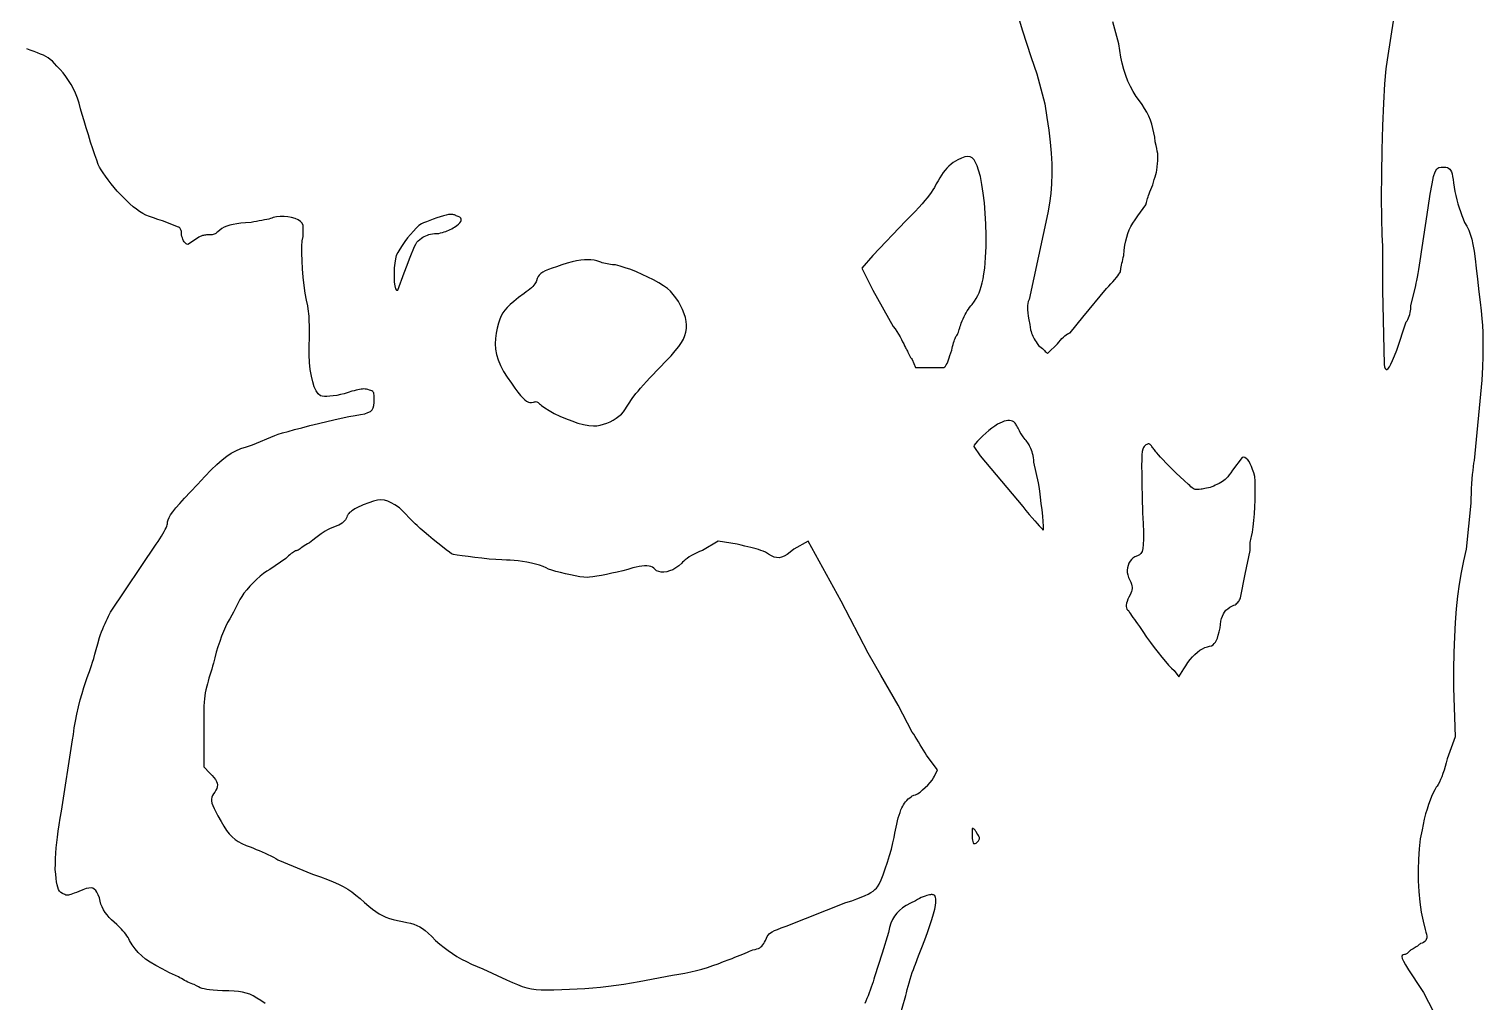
# Model space of a CAD drawing. Extents: x 0.1 to 14.4, y 0 to 16.2.
# Drawn here: x 6.431 to 9.197, y 8.661 to 10.512 of the extents above; entities that cross this region are included whole.
import ezdxf

# ---------------------------------------------------------------- set-up
doc = ezdxf.new("R2010")
doc.units = 0
doc.layers.add('1', color=1, linetype='CONTINUOUS')

msp = doc.modelspace()

# ---------------------------------------------------------------- linework, layer by layer
at = {"layer": '1', "linetype": 'CONTINUOUS'}
for points in [[(9.039, 10.6096), (9.015, 10.4535), (9.0124, 10.4361), (9.01, 10.4077), (9.008, 10.3707), (9.0062, 10.3279), (9.0049, 10.2819), (9.004, 10.2355), (9.0036, 10.1913), (9.0038, 10.1521), (9.0046, 10.1204), (9.006, 10.0991), (9.006, 10.015), (9.009, 9.8739), (9.01, 9.8692), (9.0112, 9.866), (9.0127, 9.8644), (9.0144, 9.8644), (9.0165, 9.866), (9.019, 9.8693), (9.0218, 9.8744), (9.0251, 9.8814), (9.0288, 9.8902), (9.033, 9.9009), (9.0511, 9.955), (9.0528, 9.957), (9.0543, 9.9595), (9.0556, 9.9624), (9.0568, 9.9655), (9.0578, 9.9688), (9.0586, 9.9723), (9.0593, 9.9757), (9.0597, 9.979), (9.06, 9.9821), (9.0601, 9.985), (9.0691, 10.024), (9.0701, 10.0282), (9.0712, 10.0335), (9.0724, 10.0398), (9.0737, 10.0468), (9.0751, 10.0544), (9.0764, 10.0625), (9.0777, 10.0709), (9.079, 10.0794), (9.0801, 10.0878), (9.0811, 10.0961), (9.0875, 10.1383), (9.0927, 10.172), (9.0968, 10.198), (9.1002, 10.2175), (9.1032, 10.2312), (9.1062, 10.2403), (9.1093, 10.2457), (9.113, 10.2483), (9.1175, 10.2492), (9.1231, 10.2492), (9.1265, 10.2491), (9.1293, 10.2484), (9.1317, 10.2473), (9.1338, 10.2456), (9.1355, 10.2432), (9.137, 10.2402), (9.1382, 10.2363), (9.1393, 10.2316), (9.1402, 10.2259), (9.1411, 10.2192), (9.1422, 10.2111), (9.1436, 10.203), (9.1453, 10.1951), (9.1472, 10.1872), (9.1494, 10.1794), (9.1517, 10.1719), (9.1542, 10.1645), (9.1568, 10.1574), (9.1595, 10.1506), (9.1622, 10.1441), (9.1663, 10.137), (9.1699, 10.1295), (9.1729, 10.1215), (9.1756, 10.1123), (9.1779, 10.1017), (9.1801, 10.0892), (9.1822, 10.0744), (9.1844, 10.0569), (9.1867, 10.0362), (9.1892, 10.012), (9.1916, 9.9922), (9.1936, 9.9755), (9.195, 9.9609), (9.1961, 9.9476), (9.1967, 9.9347), (9.197, 9.9212), (9.1969, 9.9063), (9.1966, 9.889), (9.196, 9.8685), (9.1952, 9.8438), (9.1802, 9.6907), (9.1793, 9.6856), (9.1784, 9.6794), (9.1776, 9.6722), (9.1768, 9.6643), (9.1761, 9.6558), (9.1754, 9.6468), (9.1749, 9.6375), (9.1745, 9.6281), (9.1743, 9.6188), (9.1742, 9.6096), (9.1652, 9.5225), (9.1601, 9.5002), (9.1557, 9.478), (9.152, 9.4556), (9.1489, 9.4325), (9.1464, 9.4084), (9.1444, 9.3828), (9.1429, 9.3554), (9.1419, 9.3258), (9.1413, 9.2935), (9.1411, 9.2583), (9.1441, 9.1652), (9.1291, 9.1231), (9.1272, 9.1159), (9.1252, 9.1089), (9.1231, 9.102), (9.1209, 9.0954), (9.1186, 9.0893), (9.1164, 9.0838), (9.1142, 9.0788), (9.112, 9.0747), (9.11, 9.0714), (9.1081, 9.0691), (9.1053, 9.0641), (9.1024, 9.0583), (9.0994, 9.0517), (9.0964, 9.0444), (9.0935, 9.0364), (9.0906, 9.0278), (9.0879, 9.0186), (9.0853, 9.0088), (9.0831, 8.9986), (9.0811, 8.988), (9.0779, 8.9709), (9.0756, 8.9522), (9.0742, 8.9324), (9.0737, 8.9119), (9.0739, 8.8911), (9.075, 8.8706), (9.0769, 8.8506), (9.0795, 8.8317), (9.083, 8.8143), (9.0871, 8.7988), (9.0886, 8.7937), (9.0896, 8.7894), (9.0901, 8.7856), (9.09, 8.7824), (9.0893, 8.7797), (9.0882, 8.7774), (9.0865, 8.7755), (9.0842, 8.774), (9.0814, 8.7728), (9.0781, 8.7718), (9.077, 8.7708), (9.0756, 8.7697), (9.074, 8.7684), (9.0722, 8.7671), (9.0702, 8.7658), (9.0681, 8.7644), (9.066, 8.7631), (9.064, 8.7619), (9.0619, 8.7607), (9.0601, 8.7598), (9.0591, 8.7588), (9.0579, 8.7577), (9.0567, 8.7565), (9.0554, 8.7553), (9.0541, 8.7541), (9.0527, 8.7531), (9.0514, 8.7521), (9.0502, 8.7514), (9.049, 8.7509), (9.048, 8.7508), (9.045, 8.7504), (9.0432, 8.7493), (9.0426, 8.7471), (9.0434, 8.7435), (9.0458, 8.7384), (9.0498, 8.7313), (9.0555, 8.7221), (9.063, 8.7104), (9.0725, 8.696), (9.0841, 8.6787), (9.1772, 8.4985)], [(8.3146, 10.5292), (8.3208, 10.5087), (8.3284, 10.4849), (8.3375, 10.4577), (8.3483, 10.4264), (8.3634, 10.3694), (8.3675, 10.3434), (8.3709, 10.3193), (8.3735, 10.2968), (8.3754, 10.2757), (8.3765, 10.2556), (8.3768, 10.2364), (8.3762, 10.2177), (8.3748, 10.1993), (8.3725, 10.1809), (8.3694, 10.1622), (8.3333, 9.997), (8.3318, 9.9934), (8.3308, 9.9899), (8.3302, 9.9862), (8.3301, 9.9821), (8.3303, 9.9775), (8.3309, 9.9721), (8.3319, 9.9659), (8.3331, 9.9586), (8.3346, 9.95), (8.3363, 9.9399), (8.3372, 9.9365), (8.3382, 9.9334), (8.3392, 9.9304), (8.3403, 9.9276), (8.3416, 9.9249), (8.343, 9.9222), (8.3447, 9.9194), (8.3466, 9.9165), (8.3488, 9.9133), (8.3514, 9.9099), (8.354, 9.908), (8.3564, 9.906), (8.3587, 9.904), (8.3607, 9.902), (8.3626, 9.9002), (8.3643, 9.8985), (8.3659, 9.897), (8.3672, 9.8959), (8.3684, 9.8951), (8.3694, 9.8949), (8.3874, 9.9129), (8.3902, 9.9164), (8.3931, 9.9197), (8.396, 9.9228), (8.3989, 9.9255), (8.4017, 9.9279), (8.4042, 9.93), (8.4066, 9.9317), (8.4086, 9.9329), (8.4102, 9.9337), (8.4114, 9.9339), (8.4354, 9.964), (8.4805, 10.018), (8.4849, 10.0225), (8.4891, 10.0269), (8.4929, 10.0312), (8.4965, 10.0353), (8.4996, 10.039), (8.5023, 10.0425), (8.5045, 10.0454), (8.5061, 10.0479), (8.5072, 10.0498), (8.5075, 10.0511), (8.5076, 10.0523), (8.5078, 10.0542), (8.5082, 10.0566), (8.5088, 10.0595), (8.5094, 10.0627), (8.5101, 10.0662), (8.5109, 10.0699), (8.5117, 10.0736), (8.5126, 10.0774), (8.5135, 10.0811), (8.5145, 10.0913), (8.5158, 10.1004), (8.5173, 10.1087), (8.5191, 10.1162), (8.5214, 10.1231), (8.5241, 10.1297), (8.5273, 10.1362), (8.5311, 10.1426), (8.5355, 10.1492), (8.5405, 10.1562), (8.5556, 10.1772), (8.5556, 10.1775), (8.5559, 10.1785), (8.5563, 10.18), (8.5568, 10.182), (8.5574, 10.1843), (8.5581, 10.1869), (8.5589, 10.1897), (8.5598, 10.1926), (8.5607, 10.1954), (8.5616, 10.1982), (8.5634, 10.202), (8.5651, 10.2063), (8.5669, 10.211), (8.5686, 10.2158), (8.5702, 10.2207), (8.5717, 10.2257), (8.5731, 10.2305), (8.5744, 10.2351), (8.5756, 10.2394), (8.5766, 10.2432), (8.5774, 10.25), (8.578, 10.2558), (8.5784, 10.261), (8.5785, 10.2657), (8.5785, 10.2703), (8.5781, 10.2748), (8.5774, 10.2796), (8.5765, 10.2848), (8.5752, 10.2906), (8.5736, 10.2973), (8.5725, 10.3061), (8.571, 10.3146), (8.5692, 10.3229), (8.5669, 10.3308), (8.5642, 10.3386), (8.561, 10.3462), (8.5574, 10.3536), (8.5533, 10.3609), (8.5487, 10.3682), (8.5435, 10.3754), (8.5374, 10.3838), (8.5317, 10.393), (8.5264, 10.4027), (8.5216, 10.413), (8.5173, 10.4238), (8.5135, 10.4351), (8.5103, 10.4467), (8.5077, 10.4587), (8.5058, 10.471), (8.5045, 10.4835), (8.4925, 10.5255)], [(6.8799, 8.6577), (6.8715, 8.6634), (6.8639, 8.6682), (6.8571, 8.6721), (6.8505, 8.6752), (6.8438, 8.6776), (6.8369, 8.6793), (6.8292, 8.6805), (6.8205, 8.6812), (6.8105, 8.6816), (6.7988, 8.6817), (6.7889, 8.6825), (6.7808, 8.6832), (6.7741, 8.6839), (6.7685, 8.6846), (6.7639, 8.6854), (6.7599, 8.6864), (6.7562, 8.6877), (6.7527, 8.6893), (6.7489, 8.6913), (6.7447, 8.6937), (6.742, 8.6947), (6.739, 8.6958), (6.736, 8.6971), (6.7329, 8.6985), (6.7297, 8.7001), (6.7266, 8.7017), (6.7235, 8.7034), (6.7204, 8.7051), (6.7175, 8.7069), (6.7147, 8.7087), (6.698, 8.7164), (6.6837, 8.7234), (6.6715, 8.7299), (6.6612, 8.7361), (6.6524, 8.7421), (6.6449, 8.7483), (6.6383, 8.7547), (6.6325, 8.7617), (6.627, 8.7693), (6.6216, 8.7778), (6.6205, 8.7806), (6.6188, 8.7835), (6.6168, 8.7865), (6.6145, 8.7896), (6.6119, 8.7928), (6.6091, 8.7959), (6.6062, 8.799), (6.6033, 8.8021), (6.6004, 8.805), (6.5976, 8.8078), (6.5924, 8.8123), (6.5875, 8.8169), (6.5831, 8.8215), (6.579, 8.8262), (6.5755, 8.8311), (6.5723, 8.8361), (6.5696, 8.8414), (6.5674, 8.8469), (6.5657, 8.8527), (6.5646, 8.8589), (6.562, 8.8646), (6.5596, 8.8693), (6.5573, 8.873), (6.5547, 8.8756), (6.5518, 8.8773), (6.5484, 8.8779), (6.5442, 8.8775), (6.5391, 8.8763), (6.5329, 8.874), (6.5255, 8.8709), (6.5206, 8.8692), (6.5164, 8.8676), (6.5129, 8.8664), (6.51, 8.8653), (6.5075, 8.8645), (6.5054, 8.864), (6.5036, 8.8637), (6.5019, 8.8638), (6.5002, 8.8641), (6.4985, 8.8649), (6.4944, 8.8668), (6.4912, 8.869), (6.4886, 8.8717), (6.4865, 8.8749), (6.485, 8.8788), (6.4838, 8.8835), (6.4829, 8.8891), (6.4821, 8.8958), (6.4813, 8.9037), (6.4805, 8.9129), (6.4806, 8.9235), (6.4809, 8.9337), (6.4814, 8.9437), (6.4821, 8.9537), (6.4831, 8.964), (6.4844, 8.9745), (6.4859, 8.9856), (6.4878, 8.9975), (6.49, 9.0102), (6.4925, 9.024), (6.5135, 9.1592), (6.5148, 9.1699), (6.5166, 9.182), (6.519, 9.1951), (6.5217, 9.2086), (6.5248, 9.2222), (6.528, 9.2355), (6.5313, 9.2479), (6.5346, 9.2592), (6.5377, 9.2688), (6.5405, 9.2763), (6.5431, 9.2831), (6.5454, 9.2893), (6.5474, 9.2952), (6.5494, 9.3012), (6.5514, 9.3074), (6.5535, 9.3143), (6.5558, 9.3222), (6.5583, 9.3312), (6.5612, 9.3419), (6.5646, 9.3544), (6.5664, 9.3598), (6.5685, 9.3651), (6.5706, 9.3704), (6.5728, 9.3756), (6.5751, 9.3806), (6.5773, 9.3855), (6.5795, 9.3901), (6.5817, 9.3945), (6.5837, 9.3986), (6.5856, 9.4024), (6.6727, 9.5315), (6.6762, 9.5368), (6.6795, 9.5419), (6.6825, 9.5468), (6.6853, 9.5513), (6.6877, 9.5556), (6.6898, 9.5594), (6.6914, 9.5629), (6.6927, 9.5659), (6.6934, 9.5685), (6.6937, 9.5706), (6.694, 9.5742), (6.695, 9.5781), (6.6969, 9.5824), (6.6999, 9.5875), (6.7042, 9.5935), (6.7099, 9.6006), (6.7172, 9.6092), (6.7264, 9.6194), (6.7375, 9.6315), (6.7508, 9.6456), (6.765, 9.6606), (6.7773, 9.6731), (6.788, 9.6834), (6.7977, 9.692), (6.8067, 9.6989), (6.8154, 9.7047), (6.8243, 9.7094), (6.8337, 9.7135), (6.8441, 9.7172), (6.8559, 9.7207), (6.8979, 9.7387), (6.9044, 9.7408), (6.9129, 9.7433), (6.9233, 9.7463), (6.9355, 9.7497), (6.9493, 9.7534), (6.9647, 9.7573), (6.9815, 9.7615), (6.9996, 9.7658), (7.0188, 9.7703), (7.039, 9.7748), (7.0513, 9.7765), (7.0613, 9.7782), (7.0693, 9.78), (7.0754, 9.7821), (7.08, 9.7845), (7.0831, 9.7875), (7.0852, 9.7912), (7.0864, 9.7957), (7.087, 9.8012), (7.0871, 9.8078), (7.0871, 9.8119), (7.087, 9.8152), (7.0868, 9.8178), (7.0863, 9.8198), (7.0856, 9.8213), (7.0845, 9.8225), (7.083, 9.8234), (7.0809, 9.8242), (7.0783, 9.825), (7.0751, 9.8258), (7.0724, 9.8265), (7.0699, 9.827), (7.0675, 9.8271), (7.0649, 9.8269), (7.0623, 9.8266), (7.0595, 9.826), (7.0564, 9.8254), (7.0531, 9.8246), (7.0493, 9.8237), (7.045, 9.8228), (7.0378, 9.8203), (7.0304, 9.8181), (7.0232, 9.8163), (7.0161, 9.8149), (7.0094, 9.8138), (7.0031, 9.8131), (6.9974, 9.8127), (6.9924, 9.8127), (6.9882, 9.8131), (6.985, 9.8138), (6.9807, 9.8176), (6.9767, 9.8233), (6.9733, 9.831), (6.9702, 9.8404), (6.9677, 9.8514), (6.9657, 9.8638), (6.9643, 9.8775), (6.9636, 9.8923), (6.9634, 9.9082), (6.964, 9.9249), (6.964, 9.9342), (6.9639, 9.9421), (6.9639, 9.9491), (6.9638, 9.9551), (6.9636, 9.9606), (6.9633, 9.9656), (6.9629, 9.9703), (6.9624, 9.975), (6.9618, 9.9798), (6.961, 9.985), (6.9584, 9.9961), (6.956, 10.0094), (6.9539, 10.0241), (6.9522, 10.0397), (6.9508, 10.0556), (6.9499, 10.071), (6.9496, 10.0855), (6.9497, 10.0985), (6.9505, 10.1092), (6.952, 10.1171), (6.952, 10.1381), (6.9502, 10.1424), (6.9469, 10.146), (6.9423, 10.1491), (6.9366, 10.1516), (6.9302, 10.1535), (6.9232, 10.1548), (6.9159, 10.1554), (6.9086, 10.1553), (6.9015, 10.1546), (6.8949, 10.1532), (6.8928, 10.1523), (6.8899, 10.1514), (6.8866, 10.1504), (6.8827, 10.1495), (6.8784, 10.1486), (6.8737, 10.1478), (6.8687, 10.1469), (6.8636, 10.1459), (6.8582, 10.145), (6.8529, 10.1441), (6.8426, 10.1432), (6.8336, 10.1423), (6.8256, 10.1412), (6.8186, 10.14), (6.8123, 10.1385), (6.8068, 10.1368), (6.8019, 10.1348), (6.7975, 10.1323), (6.7935, 10.1295), (6.7898, 10.1261), (6.788, 10.1245), (6.7862, 10.1232), (6.7844, 10.1222), (6.7826, 10.1214), (6.7808, 10.1209), (6.779, 10.1205), (6.7772, 10.1203), (6.7754, 10.1202), (6.7736, 10.1201), (6.7718, 10.1201), (6.77, 10.1201), (6.7681, 10.1201), (6.7663, 10.12), (6.7644, 10.1197), (6.7624, 10.1194), (6.7603, 10.1188), (6.7581, 10.1181), (6.7558, 10.117), (6.7534, 10.1157), (6.7508, 10.1141), (6.7327, 10.1021), (6.7309, 10.1024), (6.7292, 10.1034), (6.7275, 10.1049), (6.7259, 10.1069), (6.7245, 10.1092), (6.7232, 10.1118), (6.7222, 10.1146), (6.7214, 10.1175), (6.7209, 10.1204), (6.7207, 10.1231), (6.7206, 10.1249), (6.7204, 10.1267), (6.72, 10.1284), (6.7195, 10.1299), (6.7188, 10.1314), (6.7181, 10.1326), (6.7173, 10.1337), (6.7165, 10.1345), (6.7156, 10.135), (6.7147, 10.1351), (6.6847, 10.1471), (6.6754, 10.1498), (6.6671, 10.1524), (6.6597, 10.155), (6.653, 10.1579), (6.6468, 10.161), (6.6408, 10.1647), (6.6349, 10.1689), (6.6288, 10.1738), (6.6225, 10.1795), (6.6156, 10.1862), (6.6101, 10.1912), (6.6043, 10.1971), (6.5983, 10.2036), (6.5925, 10.2105), (6.5867, 10.2177), (6.5812, 10.2249), (6.5762, 10.2318), (6.5716, 10.2384), (6.5677, 10.2442), (6.5646, 10.2492), (6.5623, 10.2544), (6.5594, 10.2622), (6.5558, 10.2723), (6.5519, 10.284), (6.5477, 10.2969), (6.5434, 10.3104), (6.5392, 10.3241), (6.5352, 10.3373), (6.5316, 10.3496), (6.5285, 10.3604), (6.5256, 10.3708), (6.5224, 10.3806), (6.5188, 10.3898), (6.5148, 10.3984), (6.5105, 10.4065), (6.5058, 10.4142), (6.5008, 10.4215), (6.4954, 10.4284), (6.4896, 10.435), (6.4835, 10.4414), (6.4791, 10.4464), (6.475, 10.4506), (6.4709, 10.4542), (6.4668, 10.4572), (6.4625, 10.4598), (6.4577, 10.4622), (6.4525, 10.4644), (6.4467, 10.4666), (6.44, 10.4689), (6.4324, 10.4715), (6.4263, 10.4744)], [(8.0781, 8.6006), (8.0991, 8.6727), (8.1002, 8.6783), (8.1015, 8.6844), (8.1032, 8.6907), (8.105, 8.6973), (8.107, 8.7038), (8.109, 8.7103), (8.1111, 8.7165), (8.1132, 8.7225), (8.1152, 8.7279), (8.1171, 8.7327), (8.1233, 8.7487), (8.1293, 8.7642), (8.1348, 8.779), (8.1399, 8.793), (8.1445, 8.8059), (8.1485, 8.8177), (8.1517, 8.8282), (8.1541, 8.8371), (8.1556, 8.8444), (8.1562, 8.8498), (8.1561, 8.8539), (8.1558, 8.8572), (8.1554, 8.8597), (8.1547, 8.8616), (8.1539, 8.863), (8.1529, 8.8639), (8.1517, 8.8645), (8.1504, 8.8648), (8.1489, 8.8649), (8.1471, 8.8649), (8.1459, 8.8648), (8.144, 8.8645), (8.1416, 8.864), (8.1387, 8.8632), (8.1355, 8.8622), (8.132, 8.861), (8.1283, 8.8594), (8.1246, 8.8576), (8.1208, 8.8554), (8.1171, 8.8529), (8.1078, 8.8484), (8.0997, 8.844), (8.0927, 8.8395), (8.0866, 8.8347), (8.0815, 8.8296), (8.0771, 8.8239), (8.0735, 8.8175), (8.0705, 8.8103), (8.0681, 8.8021), (8.0661, 8.7928), (8.0541, 8.7538), (8.039, 8.7087), (8.038, 8.704), (8.0366, 8.6991), (8.035, 8.6939), (8.0331, 8.6886), (8.0312, 8.6832), (8.0291, 8.6778), (8.027, 8.6725), (8.0249, 8.6673), (8.0229, 8.6623), (8.021, 8.6577)]]:
    msp.add_lwpolyline(points, dxfattribs=at)
for points in [[(8.2345, 10.2515), (8.2317, 10.2581), (8.2286, 10.2631), (8.2251, 10.2667), (8.2211, 10.2688), (8.2165, 10.2694), (8.2111, 10.2686), (8.2049, 10.2665), (8.1976, 10.263), (8.1892, 10.2583), (8.1849, 10.2546), (8.1808, 10.2509), (8.177, 10.2471), (8.1735, 10.2431), (8.17, 10.2387), (8.1667, 10.234), (8.1634, 10.2289), (8.1601, 10.2233), (8.1567, 10.2171), (8.1532, 10.2102), (8.1503, 10.2057), (8.1472, 10.2011), (8.1438, 10.1962), (8.1397, 10.191), (8.1351, 10.1854), (8.1298, 10.1793), (8.1236, 10.1725), (8.1165, 10.1649), (8.1084, 10.1565), (8.0991, 10.1471), (8.036, 10.0811), (8.015, 10.0571), (8.036, 10.015), (8.0751, 9.9459), (8.0786, 9.9413), (8.0819, 9.9364), (8.085, 9.9314), (8.0879, 9.9264), (8.0905, 9.9215), (8.0928, 9.917), (8.0949, 9.9128), (8.0966, 9.9091), (8.098, 9.9061), (8.0991, 9.9039), (8.1, 9.9027), (8.1009, 9.9011), (8.1019, 9.8992), (8.1029, 9.8969), (8.104, 9.8945), (8.1052, 9.892), (8.1064, 9.8895), (8.1078, 9.8871), (8.1094, 9.8849), (8.1111, 9.8829), (8.1171, 9.8679), (8.1441, 9.8679), (8.1712, 9.8679), (8.1729, 9.869), (8.1745, 9.8707), (8.1759, 9.8729), (8.1773, 9.8756), (8.1787, 9.8788), (8.18, 9.8824), (8.1814, 9.8864), (8.1829, 9.8908), (8.1845, 9.8957), (8.1862, 9.9009), (8.1871, 9.9045), (8.188, 9.908), (8.1889, 9.9115), (8.1898, 9.9147), (8.1907, 9.9178), (8.1916, 9.9206), (8.1925, 9.923), (8.1934, 9.9251), (8.1943, 9.9268), (8.1952, 9.9279), (8.1961, 9.9291), (8.197, 9.9307), (8.1979, 9.9327), (8.1988, 9.9351), (8.1997, 9.9377), (8.2006, 9.9405), (8.2015, 9.9434), (8.2024, 9.9463), (8.2033, 9.9492), (8.2042, 9.952), (8.206, 9.9564), (8.2078, 9.9606), (8.2097, 9.9647), (8.2116, 9.9685), (8.2136, 9.9722), (8.2157, 9.9757), (8.2179, 9.9791), (8.2202, 9.9822), (8.2226, 9.9852), (8.2252, 9.988), (8.2294, 9.994), (8.2329, 9.9995), (8.2359, 10.0048), (8.2384, 10.0101), (8.2406, 10.0158), (8.2425, 10.0219), (8.2442, 10.0289), (8.2459, 10.0369), (8.2475, 10.0462), (8.2492, 10.0571), (8.2507, 10.0773), (8.2515, 10.0983), (8.2516, 10.1196), (8.2511, 10.1408), (8.25, 10.1614), (8.2484, 10.1812), (8.2463, 10.1996), (8.2437, 10.2164), (8.2407, 10.2311), (8.2372, 10.2432)], [(7.2423, 10.157), (7.2411, 10.1576), (7.2399, 10.1581), (7.2386, 10.1585), (7.2372, 10.1588), (7.2359, 10.159), (7.2346, 10.1591), (7.2333, 10.1591), (7.2322, 10.1592), (7.2312, 10.1592), (7.2286, 10.1588), (7.2245, 10.1579), (7.2192, 10.1564), (7.2131, 10.1546), (7.2065, 10.1524), (7.1997, 10.1501), (7.193, 10.1477), (7.1868, 10.1453), (7.1814, 10.1431), (7.1772, 10.1411), (7.1724, 10.1378), (7.1673, 10.1332), (7.1619, 10.1276), (7.1564, 10.1213), (7.1509, 10.1145), (7.1456, 10.1074), (7.1406, 10.1003), (7.1361, 10.0934), (7.1323, 10.0869), (7.1291, 10.0811), (7.1275, 10.0747), (7.1263, 10.0667), (7.1254, 10.0577), (7.125, 10.0483), (7.125, 10.039), (7.1254, 10.0305), (7.1264, 10.0232), (7.1278, 10.0178), (7.1297, 10.0149), (7.1321, 10.015), (7.1441, 10.048), (7.1498, 10.0628), (7.1545, 10.0748), (7.1583, 10.0845), (7.1614, 10.0921), (7.164, 10.098), (7.1664, 10.1025), (7.1687, 10.1061), (7.1711, 10.109), (7.1739, 10.1115), (7.1772, 10.1141), (7.1799, 10.1158), (7.1826, 10.1174), (7.1855, 10.1187), (7.1884, 10.1199), (7.1914, 10.1209), (7.1947, 10.1217), (7.1982, 10.1223), (7.2019, 10.1228), (7.2059, 10.123), (7.2102, 10.1231), (7.2137, 10.124), (7.2171, 10.125), (7.2203, 10.1259), (7.2234, 10.1269), (7.2264, 10.128), (7.2292, 10.1292), (7.2321, 10.1305), (7.2348, 10.1319), (7.2375, 10.1334), (7.2402, 10.1351), (7.2444, 10.1378), (7.2478, 10.1405), (7.2504, 10.1431), (7.2521, 10.1456), (7.253, 10.1479), (7.253, 10.1501), (7.252, 10.152), (7.2501, 10.1537), (7.2472, 10.1551), (7.2432, 10.1562)], [(7.5111, 10.0707), (7.5056, 10.0719), (7.4998, 10.0727), (7.4937, 10.073), (7.4872, 10.0728), (7.4802, 10.0721), (7.4725, 10.0708), (7.4641, 10.0689), (7.4547, 10.0663), (7.4444, 10.0631), (7.4344, 10.0597), (7.4259, 10.0568), (7.4187, 10.0541), (7.4128, 10.0516), (7.408, 10.0492), (7.4042, 10.0466), (7.4013, 10.0439), (7.3991, 10.0408), (7.3975, 10.0372), (7.3964, 10.033), (7.3954, 10.0311), (7.3942, 10.0291), (7.3927, 10.0269), (7.391, 10.0246), (7.3889, 10.0221), (7.3864, 10.0196), (7.3836, 10.017), (7.3803, 10.0144), (7.3766, 10.0117), (7.3724, 10.009), (7.3617, 10.0008), (7.3529, 9.9938), (7.3458, 9.9877), (7.3401, 9.9823), (7.3356, 9.9771), (7.3319, 9.9718), (7.3289, 9.9661), (7.3263, 9.9596), (7.3239, 9.952), (7.3213, 9.9429), (7.3191, 9.933), (7.3178, 9.9231), (7.3175, 9.9131), (7.3183, 9.9029), (7.3202, 9.8926), (7.3233, 9.8822), (7.3276, 9.8715), (7.3331, 9.8606), (7.34, 9.8494), (7.3483, 9.8378), (7.355, 9.8287), (7.3608, 9.8211), (7.3658, 9.8149), (7.3701, 9.81), (7.3739, 9.8063), (7.3773, 9.8037), (7.3806, 9.802), (7.3837, 9.8012), (7.3869, 9.8012), (7.3904, 9.8018), (7.3921, 9.8025), (7.3937, 9.8029), (7.3952, 9.803), (7.3965, 9.8027), (7.3979, 9.8022), (7.3993, 9.8014), (7.4006, 9.8003), (7.4021, 9.799), (7.4037, 9.7975), (7.4054, 9.7958), (7.4118, 9.7911), (7.42, 9.786), (7.4296, 9.7807), (7.4403, 9.7756), (7.4516, 9.7706), (7.4631, 9.7662), (7.4746, 9.7623), (7.4855, 9.7594), (7.4957, 9.7574), (7.5045, 9.7568), (7.5109, 9.7571), (7.5174, 9.7581), (7.5238, 9.7598), (7.5302, 9.762), (7.5364, 9.7646), (7.5423, 9.7678), (7.5479, 9.7713), (7.553, 9.7752), (7.5576, 9.7794), (7.5616, 9.7838), (7.5796, 9.8108), (7.5819, 9.814), (7.5852, 9.8182), (7.5893, 9.8231), (7.5941, 9.8287), (7.5995, 9.8348), (7.6053, 9.8413), (7.6115, 9.848), (7.6178, 9.8547), (7.6243, 9.8614), (7.6306, 9.8679), (7.6423, 9.8797), (7.6521, 9.8901), (7.6602, 9.8994), (7.6668, 9.9077), (7.6719, 9.9152), (7.6758, 9.9221), (7.6786, 9.9288), (7.6804, 9.9353), (7.6814, 9.942), (7.6817, 9.9489), (7.6812, 9.9556), (7.6797, 9.9628), (7.6773, 9.9703), (7.6742, 9.978), (7.6704, 9.9857), (7.6661, 9.9933), (7.6614, 10.0005), (7.6563, 10.0071), (7.651, 10.013), (7.6456, 10.018), (7.6378, 10.0235), (7.6287, 10.029), (7.6188, 10.0346), (7.6082, 10.0399), (7.5972, 10.045), (7.5862, 10.0498), (7.5753, 10.0541), (7.5649, 10.0578), (7.5552, 10.0608), (7.5465, 10.0631), (7.5437, 10.0632), (7.5405, 10.0634), (7.5372, 10.0638), (7.5338, 10.0643), (7.5304, 10.0649), (7.5271, 10.0657), (7.524, 10.0664), (7.5211, 10.0673), (7.5186, 10.0682), (7.5165, 10.0691)], [(8.3043, 9.7644), (8.302, 9.7656), (8.2994, 9.7665), (8.2964, 9.7669), (8.2932, 9.7669), (8.2897, 9.7664), (8.2859, 9.7655), (8.2819, 9.7641), (8.2777, 9.7622), (8.2733, 9.7598), (8.2684, 9.7566), (8.2628, 9.7525), (8.2569, 9.7478), (8.2509, 9.7428), (8.2451, 9.7376), (8.2398, 9.7325), (8.2351, 9.7278), (8.2315, 9.7235), (8.2291, 9.7201), (8.2282, 9.7177), (8.2402, 9.6997), (8.3213, 9.6036), (8.3275, 9.5958), (8.3334, 9.5885), (8.339, 9.582), (8.3441, 9.5761), (8.3487, 9.5709), (8.3527, 9.5666), (8.3559, 9.5632), (8.3583, 9.5607), (8.3598, 9.5591), (8.3604, 9.5586), (8.3609, 9.5606), (8.3609, 9.5662), (8.3603, 9.5746), (8.3593, 9.5851), (8.3581, 9.5968), (8.3567, 9.6091), (8.3552, 9.6212), (8.3537, 9.6324), (8.3524, 9.6418), (8.3514, 9.6486), (8.3423, 9.6877), (8.3422, 9.6921), (8.3417, 9.6963), (8.341, 9.7003), (8.34, 9.7041), (8.339, 9.7076), (8.3378, 9.7108), (8.3366, 9.7138), (8.3354, 9.7164), (8.3343, 9.7187), (8.3333, 9.7207), (8.3323, 9.7226), (8.3309, 9.7246), (8.3293, 9.7268), (8.3276, 9.729), (8.3258, 9.7312), (8.324, 9.7335), (8.3223, 9.7357), (8.3207, 9.7378), (8.3194, 9.7399), (8.3183, 9.7417), (8.3166, 9.7444), (8.315, 9.7471), (8.3136, 9.7497), (8.3124, 9.7522), (8.3112, 9.7545), (8.3101, 9.7567), (8.3091, 9.7586), (8.3081, 9.7603), (8.3072, 9.7617), (8.3063, 9.7628)], [(8.5637, 9.7215), (8.5627, 9.7221), (8.5618, 9.7225), (8.5608, 9.7227), (8.5597, 9.7226), (8.5585, 9.7222), (8.5572, 9.7216), (8.5558, 9.7206), (8.5543, 9.7193), (8.5526, 9.7177), (8.5509, 9.7157), (8.5496, 9.7127), (8.5487, 9.7083), (8.548, 9.7019), (8.5477, 9.6929), (8.5476, 9.681), (8.5477, 9.6654), (8.5481, 9.6456), (8.5487, 9.6212), (8.5495, 9.5916), (8.5503, 9.5712), (8.5509, 9.5546), (8.551, 9.5415), (8.5508, 9.5313), (8.5499, 9.5236), (8.5485, 9.5181), (8.5463, 9.5141), (8.5433, 9.5114), (8.5394, 9.5093), (8.5345, 9.5075), (8.5311, 9.5054), (8.5281, 9.5026), (8.5255, 9.4993), (8.5234, 9.4955), (8.5218, 9.4914), (8.5207, 9.487), (8.5202, 9.4824), (8.5203, 9.4777), (8.5211, 9.4731), (8.5225, 9.4685), (8.525, 9.4635), (8.5269, 9.4593), (8.5283, 9.4557), (8.5292, 9.4525), (8.5297, 9.4497), (8.5297, 9.4471), (8.5292, 9.4445), (8.5284, 9.4418), (8.5271, 9.4388), (8.5255, 9.4354), (8.5231, 9.431), (8.5212, 9.4268), (8.5198, 9.4229), (8.5189, 9.4192), (8.5184, 9.4159), (8.5184, 9.413), (8.5188, 9.4104), (8.5197, 9.4082), (8.5209, 9.4066), (8.5225, 9.4054), (8.5228, 9.405), (8.5236, 9.4037), (8.5248, 9.4018), (8.5265, 9.3992), (8.5285, 9.396), (8.531, 9.3924), (8.5337, 9.3885), (8.5367, 9.3843), (8.54, 9.3799), (8.5435, 9.3754), (8.5501, 9.3653), (8.557, 9.3551), (8.5642, 9.3449), (8.5716, 9.335), (8.5788, 9.3255), (8.5859, 9.3166), (8.5927, 9.3085), (8.599, 9.3015), (8.6047, 9.2957), (8.6096, 9.2913), (8.6186, 9.2793), (8.6276, 9.2943), (8.6314, 9.3005), (8.6355, 9.3064), (8.6398, 9.3121), (8.6443, 9.3173), (8.649, 9.3221), (8.6538, 9.3263), (8.6586, 9.3299), (8.6634, 9.3328), (8.6681, 9.335), (8.6727, 9.3363), (8.6768, 9.3374), (8.6804, 9.3386), (8.6834, 9.3403), (8.6859, 9.3425), (8.6881, 9.3453), (8.69, 9.3489), (8.6917, 9.3532), (8.6933, 9.3585), (8.695, 9.3649), (8.6967, 9.3724), (8.6976, 9.3791), (8.6986, 9.3851), (8.6998, 9.3903), (8.7013, 9.3949), (8.7031, 9.399), (8.7053, 9.4026), (8.7081, 9.4059), (8.7116, 9.4089), (8.7157, 9.4117), (8.7207, 9.4144), (8.7233, 9.4154), (8.7255, 9.4166), (8.7274, 9.4178), (8.729, 9.4193), (8.7305, 9.4208), (8.7317, 9.4224), (8.7329, 9.4241), (8.7339, 9.4259), (8.7348, 9.4276), (8.7357, 9.4294), (8.7447, 9.4745), (8.7538, 9.5195), (8.7538, 9.5215), (8.7538, 9.5238), (8.7538, 9.5263), (8.7539, 9.529), (8.7541, 9.5319), (8.7544, 9.5349), (8.7548, 9.5379), (8.7553, 9.5409), (8.7559, 9.5438), (8.7568, 9.5465), (8.7585, 9.5549), (8.76, 9.565), (8.7613, 9.5767), (8.7623, 9.5893), (8.7631, 9.6025), (8.7637, 9.6157), (8.7639, 9.6286), (8.7639, 9.6407), (8.7635, 9.6516), (8.7628, 9.6607), (8.7609, 9.6676), (8.7588, 9.6739), (8.7566, 9.6796), (8.7543, 9.6846), (8.7519, 9.6888), (8.7494, 9.6922), (8.7468, 9.6948), (8.7441, 9.6964), (8.7414, 9.6971), (8.7387, 9.6967), (8.7207, 9.6727), (8.7174, 9.6677), (8.7144, 9.6635), (8.7118, 9.66), (8.7093, 9.6571), (8.7068, 9.6547), (8.7043, 9.6526), (8.7015, 9.6507), (8.6984, 9.649), (8.6949, 9.6474), (8.6907, 9.6456), (8.6878, 9.6439), (8.6847, 9.6424), (8.6814, 9.641), (8.678, 9.6399), (8.6745, 9.6389), (8.6712, 9.6381), (8.6681, 9.6374), (8.6652, 9.637), (8.6627, 9.6367), (8.6607, 9.6366), (8.6573, 9.6359), (8.6544, 9.6356), (8.6519, 9.6356), (8.6496, 9.6359), (8.6475, 9.6366), (8.6455, 9.6377), (8.6435, 9.6392), (8.6414, 9.641), (8.6392, 9.6431), (8.6366, 9.6456), (8.6286, 9.6528), (8.6209, 9.66), (8.6135, 9.6669), (8.6064, 9.6737), (8.5998, 9.6802), (8.5938, 9.6863), (8.5884, 9.692), (8.5837, 9.6972), (8.5797, 9.7018), (8.5766, 9.7057), (8.5749, 9.7075), (8.5733, 9.7093), (8.5719, 9.711), (8.5706, 9.7127), (8.5694, 9.7143), (8.5684, 9.7159), (8.5673, 9.7173), (8.5664, 9.7186), (8.5655, 9.7197), (8.5646, 9.7207)], [(7.1268, 9.6063), (7.1195, 9.6107), (7.1129, 9.6138), (7.1066, 9.6157), (7.1002, 9.6164), (7.0934, 9.6157), (7.0858, 9.6138), (7.0769, 9.6107), (7.0665, 9.6063), (7.0541, 9.6006), (7.0506, 9.5988), (7.0476, 9.597), (7.0449, 9.5953), (7.0425, 9.5936), (7.0405, 9.592), (7.0389, 9.5904), (7.0377, 9.589), (7.0368, 9.5877), (7.0362, 9.5866), (7.036, 9.5856), (7.035, 9.583), (7.0338, 9.5805), (7.0324, 9.5782), (7.0306, 9.576), (7.0285, 9.5739), (7.0261, 9.572), (7.0233, 9.5701), (7.02, 9.5682), (7.0163, 9.5664), (7.012, 9.5646), (7.0069, 9.5627), (7.0024, 9.5609), (6.9982, 9.5588), (6.9942, 9.5566), (6.9902, 9.5541), (6.9861, 9.5512), (6.9815, 9.5478), (6.9765, 9.544), (6.9707, 9.5396), (6.964, 9.5345), (6.9604, 9.5327), (6.9571, 9.5307), (6.954, 9.5286), (6.9512, 9.5267), (6.9486, 9.5248), (6.9462, 9.5231), (6.9442, 9.5216), (6.9424, 9.5205), (6.941, 9.5198), (6.9399, 9.5195), (6.9389, 9.5193), (6.9375, 9.5188), (6.9358, 9.518), (6.9338, 9.5168), (6.9317, 9.5154), (6.9294, 9.5137), (6.9269, 9.5117), (6.9243, 9.5095), (6.9216, 9.5071), (6.9189, 9.5045), (6.8889, 9.4835), (6.8832, 9.4802), (6.8769, 9.4758), (6.8703, 9.4706), (6.8636, 9.4647), (6.857, 9.4583), (6.8506, 9.4517), (6.8447, 9.445), (6.8395, 9.4384), (6.8351, 9.4322), (6.8318, 9.4264), (6.8198, 9.4024), (6.8161, 9.3966), (6.8123, 9.3899), (6.8084, 9.3825), (6.8045, 9.3743), (6.8007, 9.3656), (6.7969, 9.3564), (6.7933, 9.3466), (6.7898, 9.3365), (6.7867, 9.326), (6.7838, 9.3153), (6.7827, 9.3106), (6.7814, 9.3054), (6.7798, 9.2999), (6.7781, 9.2941), (6.7763, 9.2883), (6.7745, 9.2825), (6.7728, 9.2767), (6.7712, 9.2712), (6.7698, 9.266), (6.7688, 9.2613), (6.7671, 9.2546), (6.7658, 9.2487), (6.7648, 9.2431), (6.7641, 9.2373), (6.7635, 9.2309), (6.7632, 9.2232), (6.7629, 9.2139), (6.7628, 9.2025), (6.7628, 9.1884), (6.7628, 9.1712), (6.7628, 9.1081), (6.7748, 9.0961), (6.7789, 9.0918), (6.7823, 9.0877), (6.7851, 9.084), (6.787, 9.0804), (6.7883, 9.077), (6.7888, 9.0736), (6.7886, 9.0703), (6.7877, 9.067), (6.7861, 9.0636), (6.7838, 9.0601), (6.7814, 9.0566), (6.7795, 9.0534), (6.7783, 9.0501), (6.7777, 9.0468), (6.7778, 9.0432), (6.7786, 9.0391), (6.7802, 9.0344), (6.7825, 9.0289), (6.7857, 9.0225), (6.7898, 9.015), (6.7958, 9.0042), (6.8012, 8.9949), (6.8064, 8.9871), (6.8116, 8.9805), (6.8168, 8.9748), (6.8224, 8.97), (6.8286, 8.9658), (6.8356, 8.9621), (6.8436, 8.9585), (6.8529, 8.955), (6.8576, 8.9531), (6.8628, 8.951), (6.8682, 8.9488), (6.8739, 8.9465), (6.8795, 8.9441), (6.8851, 8.9415), (6.8904, 8.939), (6.8954, 8.9363), (6.9, 8.9336), (6.9039, 8.9309), (6.97, 8.9039), (6.9851, 8.8987), (6.9981, 8.894), (7.0095, 8.8894), (7.0196, 8.8849), (7.0285, 8.8803), (7.0368, 8.8754), (7.0446, 8.87), (7.0524, 8.8641), (7.0605, 8.8574), (7.0691, 8.8498), (7.0768, 8.8432), (7.0838, 8.8375), (7.0903, 8.8326), (7.0966, 8.8285), (7.1029, 8.8251), (7.1093, 8.8222), (7.1161, 8.8197), (7.1236, 8.8176), (7.1318, 8.8156), (7.1411, 8.8138), (7.1495, 8.8121), (7.1566, 8.8103), (7.1629, 8.8085), (7.1685, 8.8063), (7.1738, 8.8037), (7.179, 8.8004), (7.1843, 8.7964), (7.1902, 8.7913), (7.1967, 8.7852), (7.2042, 8.7778), (7.2122, 8.7708), (7.2202, 8.7644), (7.2282, 8.7584), (7.2363, 8.7527), (7.2447, 8.7474), (7.2535, 8.7423), (7.2627, 8.7375), (7.2725, 8.7328), (7.283, 8.7282), (7.2943, 8.7237), (7.3393, 8.7027), (7.3503, 8.6977), (7.3601, 8.6936), (7.369, 8.6903), (7.3776, 8.6877), (7.3863, 8.6858), (7.3953, 8.6845), (7.4053, 8.6838), (7.4165, 8.6837), (7.4294, 8.684), (7.4444, 8.6847), (7.4589, 8.6849), (7.4736, 8.6854), (7.4883, 8.6862), (7.5032, 8.6874), (7.518, 8.6888), (7.5329, 8.6905), (7.5477, 8.6925), (7.5625, 8.6947), (7.5771, 8.6971), (7.5916, 8.6997), (7.6547, 8.7117), (7.6669, 8.7136), (7.6786, 8.7157), (7.6897, 8.718), (7.7005, 8.7205), (7.711, 8.7233), (7.7213, 8.7264), (7.7315, 8.7298), (7.7417, 8.7334), (7.7521, 8.7374), (7.7628, 8.7417), (7.7682, 8.7436), (7.7735, 8.7456), (7.7787, 8.7477), (7.7838, 8.7498), (7.7887, 8.7519), (7.7932, 8.7538), (7.7975, 8.7557), (7.8014, 8.7573), (7.8048, 8.7587), (7.8078, 8.7598), (7.812, 8.7607), (7.8155, 8.7616), (7.8185, 8.7627), (7.821, 8.7639), (7.8232, 8.7654), (7.8251, 8.7671), (7.8268, 8.7692), (7.8285, 8.7716), (7.8301, 8.7744), (7.8318, 8.7778), (7.8335, 8.7819), (7.835, 8.7852), (7.8367, 8.788), (7.8387, 8.7903), (7.8412, 8.7924), (7.8446, 8.7944), (7.849, 8.7965), (7.8547, 8.7988), (7.8619, 8.8015), (7.8709, 8.8048), (7.985, 8.8498), (7.996, 8.8534), (8.0056, 8.8567), (8.014, 8.8599), (8.0213, 8.863), (8.0274, 8.866), (8.0326, 8.8689), (8.0368, 8.8717), (8.0402, 8.8744), (8.043, 8.8772), (8.045, 8.8799), (8.0481, 8.885), (8.0517, 8.8928), (8.0556, 8.9027), (8.0597, 8.9141), (8.0638, 8.9264), (8.0678, 8.9391), (8.0713, 8.9516), (8.0744, 8.9633), (8.0767, 8.9736), (8.0781, 8.982), (8.0791, 8.9876), (8.0802, 8.9933), (8.0815, 8.9992), (8.0829, 9.0051), (8.0845, 9.0109), (8.0861, 9.0164), (8.0878, 9.0214), (8.0895, 9.026), (8.0913, 9.0299), (8.0931, 9.033), (8.0943, 9.0358), (8.0961, 9.0387), (8.0984, 9.0416), (8.1009, 9.0443), (8.1036, 9.0469), (8.1063, 9.0493), (8.1088, 9.0512), (8.1111, 9.0527), (8.1129, 9.0537), (8.1141, 9.0541), (8.1173, 9.0548), (8.1213, 9.0569), (8.1259, 9.0601), (8.1309, 9.0641), (8.1359, 9.0687), (8.1407, 9.0735), (8.1451, 9.0783), (8.1488, 9.0829), (8.1516, 9.0869), (8.1532, 9.0901), (8.1592, 9.1021), (8.1411, 9.1261), (8.1384, 9.1301), (8.1354, 9.1346), (8.1324, 9.1395), (8.1293, 9.1448), (8.1261, 9.1502), (8.123, 9.1555), (8.1199, 9.1608), (8.1168, 9.1657), (8.1139, 9.1702), (8.1111, 9.1742), (8.0841, 9.2252), (8.0511, 9.2823), (8.027, 9.3243), (7.976, 9.4234), (7.9129, 9.5375), (7.8859, 9.5225), (7.8791, 9.5168), (7.8731, 9.5124), (7.8676, 9.5091), (7.8625, 9.507), (7.8577, 9.506), (7.853, 9.5061), (7.8482, 9.5072), (7.8432, 9.5094), (7.8378, 9.5125), (7.8318, 9.5165), (7.8274, 9.5182), (7.823, 9.5198), (7.8186, 9.5213), (7.8141, 9.5227), (7.8093, 9.524), (7.8042, 9.5254), (7.7985, 9.5268), (7.7923, 9.5282), (7.7854, 9.5298), (7.7778, 9.5315), (7.7417, 9.5375), (7.7117, 9.5195), (7.7063, 9.5175), (7.701, 9.5153), (7.6959, 9.5128), (7.691, 9.5102), (7.6866, 9.5075), (7.6825, 9.5048), (7.679, 9.5022), (7.6762, 9.4997), (7.674, 9.4975), (7.6727, 9.4955), (7.6671, 9.4905), (7.6613, 9.4865), (7.6554, 9.4832), (7.6495, 9.4809), (7.6438, 9.4794), (7.6383, 9.4786), (7.6332, 9.4787), (7.6287, 9.4795), (7.6247, 9.4811), (7.6216, 9.4835), (7.6196, 9.4859), (7.617, 9.4878), (7.6139, 9.4892), (7.6103, 9.4902), (7.6062, 9.4906), (7.6017, 9.4906), (7.5968, 9.4902), (7.5915, 9.4893), (7.5857, 9.4881), (7.5796, 9.4865), (7.5702, 9.4838), (7.5601, 9.4811), (7.5498, 9.4786), (7.5394, 9.4763), (7.5293, 9.4741), (7.5197, 9.4722), (7.5109, 9.4707), (7.5033, 9.4695), (7.497, 9.4687), (7.4925, 9.4685), (7.4863, 9.4688), (7.4786, 9.4698), (7.4699, 9.4712), (7.4607, 9.4731), (7.4512, 9.4752), (7.4419, 9.4776), (7.4332, 9.48), (7.4254, 9.4823), (7.419, 9.4845), (7.4144, 9.4865), (7.4085, 9.4891), (7.4017, 9.4915), (7.3942, 9.4937), (7.3863, 9.4957), (7.378, 9.4974), (7.3697, 9.4988), (7.3614, 9.5), (7.3535, 9.5008), (7.3461, 9.5013), (7.3393, 9.5015), (7.33, 9.5018), (7.3186, 9.5025), (7.3059, 9.5035), (7.2924, 9.5049), (7.2789, 9.5064), (7.266, 9.508), (7.2545, 9.5096), (7.2449, 9.5111), (7.2379, 9.5124), (7.2342, 9.5135), (7.2303, 9.5163), (7.2245, 9.5209), (7.2171, 9.5268), (7.2086, 9.5336), (7.1997, 9.5409), (7.1908, 9.5483), (7.1823, 9.5554), (7.1749, 9.5617), (7.169, 9.567), (7.1652, 9.5706), (7.1351, 9.6006)], [(8.2333, 8.9837), (8.2324, 8.9852), (8.2315, 8.9866), (8.2306, 8.9878), (8.2297, 8.9887), (8.2288, 8.9895), (8.2279, 8.9902), (8.227, 8.9906), (8.2261, 8.9909), (8.2252, 8.991), (8.2252, 8.976), (8.2253, 8.9718), (8.2256, 8.9684), (8.2261, 8.9657), (8.2269, 8.9637), (8.2279, 8.9625), (8.2291, 8.9619), (8.2307, 8.9621), (8.2325, 8.963), (8.2347, 8.9646), (8.2372, 8.967), (8.238, 8.9686), (8.2386, 8.97), (8.2391, 8.9712), (8.2392, 8.9723), (8.2391, 8.9733), (8.2387, 8.9745), (8.2381, 8.9759), (8.2371, 8.9775), (8.2359, 8.9795), (8.2342, 8.982)]]:
    msp.add_lwpolyline(points, close=True, dxfattribs=at)

doc.saveas('drawing.dxf')
